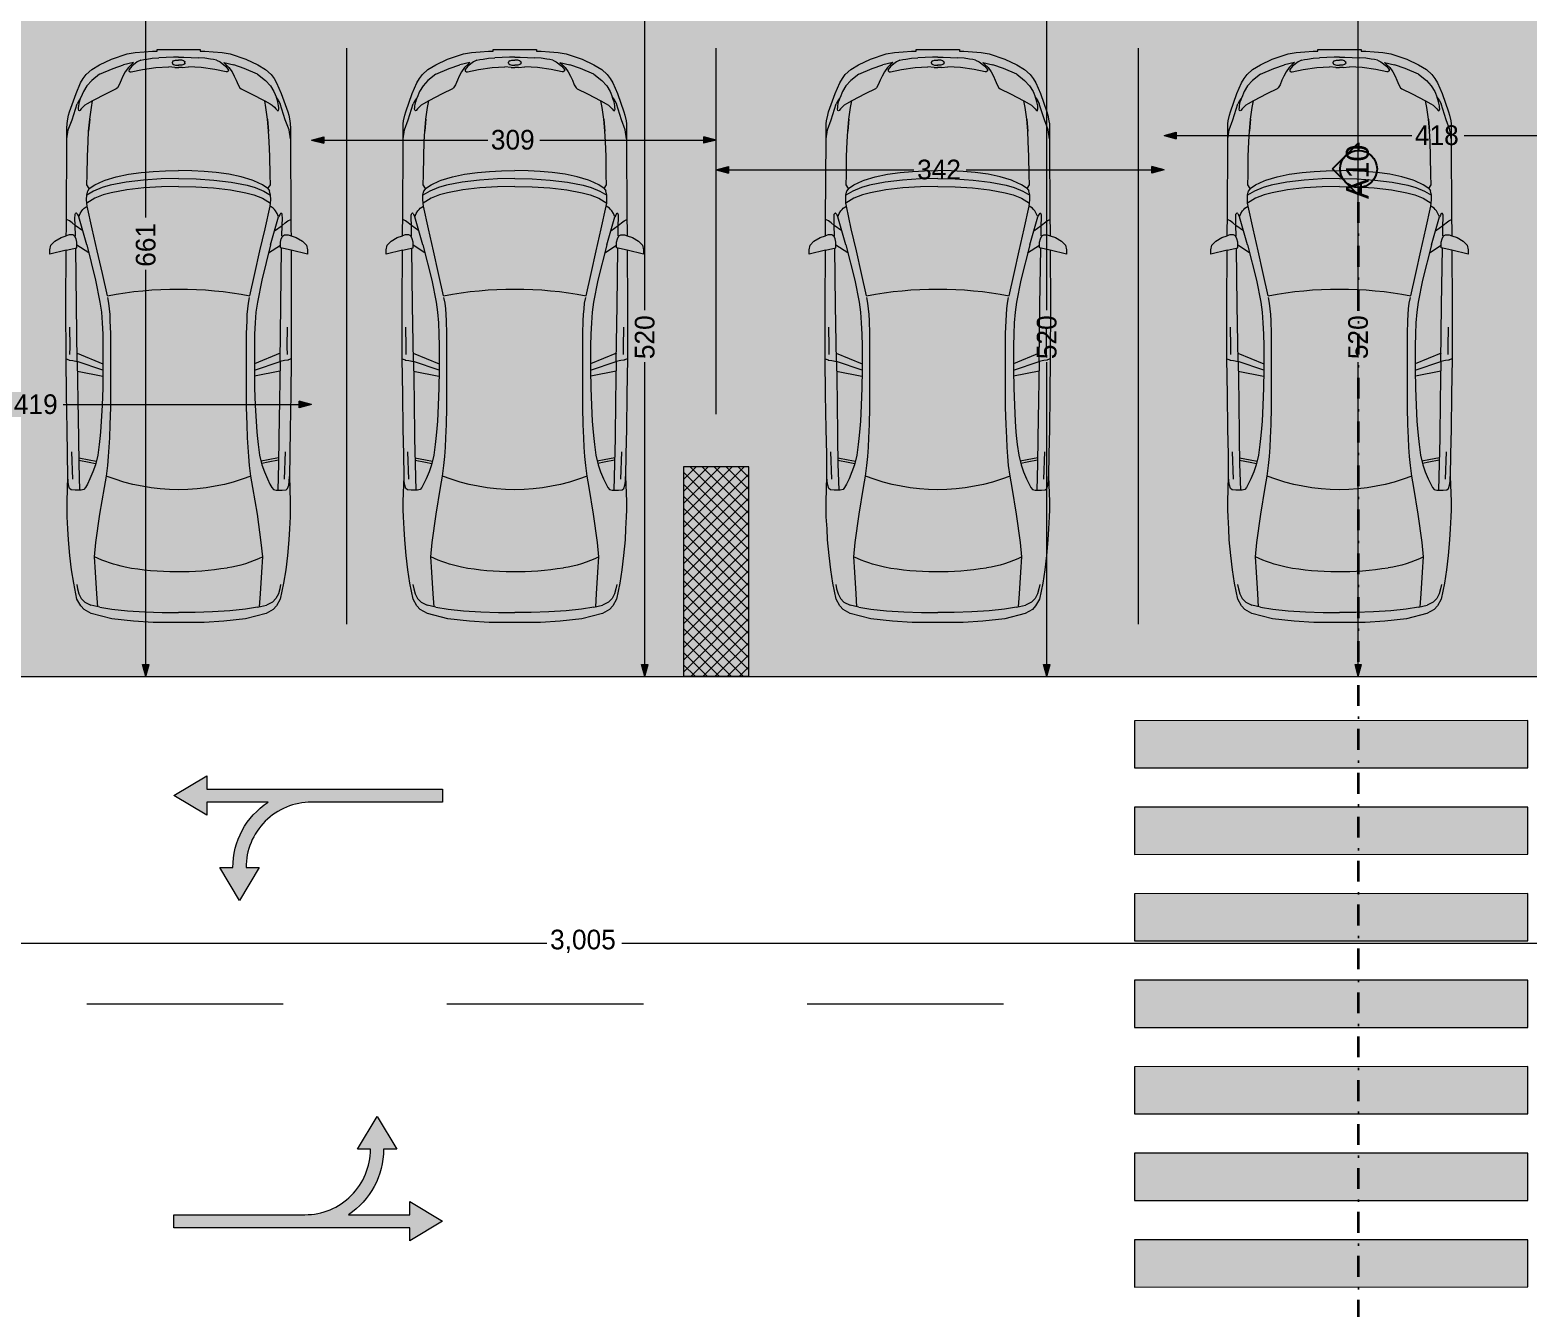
# Model space of a CAD drawing. Header units: millimetres. Extents: x 635850 to 824661, y -5878409 to -5774454.
# Drawn here: x 766397 to 777833, y -5798072 to -5788314 of the extents above; entities that cross this region are included whole.
import ezdxf

# ---------------------------------------------------------------- set-up
doc = ezdxf.new("R2010")
doc.units = ezdxf.units.MM
doc.header["$MEASUREMENT"] = 0
doc.linetypes.add('A - Long Dashed', pattern=[2750, 1500, -1250])
doc.linetypes.add('Dot & Dashed', pattern=[335.138881, 158.75, -88.194444, 0, -88.194437])
for name, color, linetype, lineweight, true_color in [('2D Drafting - General_Pen_No__241', 7, 'Continuous', 13, 0xe8e8e8), ('A - Ndertesa 1 - Veturat_Pen_No__102', 7, 'Continuous', 13, 0xcccccc), ('A - Ndertesa 4 - Vijat e Bodrumeve_Pen_No__102', 7, 'Continuous', 13, 0xcccccc), ('A - Ndertesa 7 - Komunikimi Vertikal_Pen_No__102', 7, 'Continuous', 13, 0xcccccc), ('A - Ndertesa 7 - Ndertesa 4 - Dimensionimi Bazik_Pen_No__102', 7, 'Continuous', 13, 0xcccccc), ('A - Ndertesa 7 - Ndertesa 4 - Dimensionimi Bazik_Pen_No__82', 7, 'Continuous', 20, 0xaaaaaa), ('A - Ndertesa 7 - Veturat_Pen_No__102', 7, 'Continuous', 13, 0xcccccc), ('A - Situacioni_Pen_No__249', 7, 'Continuous', 13, 0xe8e8e8), ('A - Situacioni_Pen_No__82', 7, 'Continuous', 20, 0xaaaaaa), ('Marker - Section_Pen_No__48', 7, 'Continuous', 25, 0xa80f02), ('Marker - Section_Pen_No__8', 7, 'Continuous', 35, 0xa80f02)]:
    doc.layers.add(name, color=color, linetype=linetype, lineweight=lineweight, true_color=true_color)
for name, color, linetype, lineweight in [('A - Ndertesa 4 - Vijat e Bodrumeve_Pen_No__1', 7, 'Continuous', 13), ('A - Ndertesa 7 - Komunikimi Vertikal_Pen_No__1', 7, 'Continuous', 13), ('A - Ndertesa 7 - Shtyllat_Pen_No__1', 7, 'Continuous', 13), ('A - Ndertesa 7 - Shtyllat_Pen_No__101', 252, 'Continuous', 13)]:
    doc.layers.add(name, color=color, linetype=linetype, lineweight=lineweight)
for name, color, linetype in [('A - Ndertesa 7 - Ndertesa 4 - Dimensionimi Bazik', 7, 'Continuous'), ('A - Ndertesa 7 - Shtyllat', 7, 'Continuous'), ('Marker - Section', 7, 'Continuous')]:
    doc.layers.add(name, color=color, linetype=linetype)
doc.styles.add('GENERATED_STYLE_1', font='GOTHIC.TTF')
doc.dimstyles.new('GENERATED_STYLE__1', dxfattribs={"dimtxt": 150, "dimasz": 91.78744, "dimexe": 0.18, "dimexo": 0.0625, "dimgap": 0, "dimtad": 0, "dimdec": 0, "dimlfac": 0.1, "dimzin": 0, "dimdsep": 46, "dimtxsty": 'GENERATED_STYLE_1', "dimblk": 'ARROWHEAD_5', "dimblk1": 'ARROWHEAD_5', "dimblk2": 'ARROWHEAD_5', "dimcen": 0.09, "dimse1": 1, "dimse2": 1, "dimclrd": 256, "dimclre": 256, "dimclrt": 256, "dimadec": 0, "dimazin": 0, "dimtfac": 1, "dimtdec": 4, "dimtmove": 0, "dimatfit": 3, "dimfxl": 0, "dimtolj": 1, "dimtzin": 0, "dimarcsym": 0})
doc.dimstyles.new('GENERATED_STYLE__2', dxfattribs={"dimtxt": 150, "dimasz": 91.78744, "dimexe": 0.18, "dimexo": 0.0625, "dimgap": 0, "dimtad": 0, "dimtih": 1, "dimtoh": 1, "dimdec": 0, "dimlfac": 0.1, "dimzin": 0, "dimdsep": 46, "dimtxsty": 'GENERATED_STYLE_1', "dimblk": 'ARROWHEAD_5', "dimblk1": 'ARROWHEAD_5', "dimblk2": 'ARROWHEAD_5', "dimcen": 0.09, "dimse1": 1, "dimse2": 1, "dimclrd": 256, "dimclre": 256, "dimclrt": 256, "dimadec": 0, "dimazin": 0, "dimtfac": 1, "dimtdec": 4, "dimtmove": 0, "dimatfit": 3, "dimfxl": 0, "dimtolj": 1, "dimtzin": 0, "dimarcsym": 0})

# ---------------------------------------------------------------- blocks, each defined once
blk = doc.blocks.new('Column_290', base_point=(771635, -5792448))
at = {"layer": 'A - Ndertesa 7 - Shtyllat_Pen_No__101', "linetype": 'Continuous', "lineweight": 13}
h = blk.add_hatch(dxfattribs=at)
h.set_pattern_fill('Concrete_Block', color=252, style=0, pattern_type=2)
h.set_pattern_definition([(45, (664183.82, -5827429.525), (-45.96194, 45.96194), []), (135, (664183.82, -5827429.525), (45.96194, 45.96194), [])])
h.paths.add_polyline_path([(771885, -5791648), (771385, -5791648), (771385, -5793248), (771885, -5793248)])
at = {"layer": 'A - Ndertesa 7 - Shtyllat_Pen_No__1', "color": 7, "linetype": 'Continuous', "lineweight": 13, "flags": 128}
blk.add_lwpolyline([(771885, -5791648), (771385, -5791648), (771385, -5793248), (771885, -5793248)], close=True, dxfattribs=at)
blk = doc.blocks.new('Car 05 25')
at = {"layer": 'A - Ndertesa 1 - Veturat_Pen_No__102', "color": 254, "linetype": 'Continuous', "lineweight": 13, "true_color": 0xcccccc}
for p, q in [((125, 791), (129, 820)), ((129, 820), (139, 832)), ((139, 832), (165, 840)), ((165, 840), (195, 844)), ((195, 844), (231, 846)), ((211, 809), (418, 816)), ((1115, 809), (1109, 774)), ((1120, 833), (1115, 809)), ((1121, 838), (1120, 836)), ((1120, 836), (1120, 833)), ((1130, 859), (1121, 838)), ((1163, 830), (1220, 829)), ((1220, 829), (1370, 831)), ((1958, 858), (1977, 777)), ((2075, 836), (2068, 858)), ((2070, 800), (2075, 809)), ((2075, 809), (2075, 836)), ((2148, 790), (2167, 814)), ((2167, 814), (2182, 834)), ((2182, 834), (2193, 856)), ((2808, 853), (2877, 843)), ((2877, 843), (2954, 814)), ((2904, 833), (2905, 833)), ((2954, 814), (3076, 775)), ((-729, 716), (-751, 670)), ((-701, 743), (-729, 716)), ((-665, 761), (-701, 743)), ((-627, 772), (-665, 761)), ((-595, 778), (-627, 772)), ((126, 744), (125, 791)), ((327, 762), (125, 756)), ((132, 723), (126, 744)), ((147, 711), (132, 723)), ((171, 697), (147, 711)), ((213, 677), (171, 697)), ((522, 765), (327, 762)), ((355, 762), (339, 683)), ((373, 763), (357, 683)), ((814, 769), (522, 765)), ((1109, 774), (814, 769)), ((1036, 773), (997, 579)), ((1042, 578), (1108, 774)), ((1173, 775), (1090, 578)), ((1109, 774), (1538, 780)), ((1538, 780), (1975, 786)), ((2000, 702), (1730, 634)), ((1939, 686), (1996, 777)), ((1977, 777), (2020, 777)), ((2000, 702), (2214, 763)), ((2020, 777), (2044, 783)), ((2044, 783), (2063, 792)), ((2063, 792), (2070, 800)), ((2069, 788), (2065, 794)), ((2069, 788), (2148, 790)), ((2107, 732), (2148, 790)), ((2122, 660), (2294, 698)), ((2148, 790), (2206, 792)), ((2206, 792), (2227, 791)), ((2227, 770), (2214, 763)), ((2214, 763), (2238, 752)), ((2227, 791), (2233, 790)), ((2234, 774), (2227, 770)), ((2233, 790), (2238, 787)), ((2238, 777), (2234, 774)), ((2241, 784), (2238, 787)), ((2238, 777), (2241, 781)), ((2238, 752), (2259, 740)), ((2241, 781), (2241, 784)), ((2259, 740), (2269, 731)), ((2269, 731), (2279, 722)), ((2279, 722), (2294, 698)), ((2294, 698), (2317, 701)), ((2294, 698), (2294, 698)), ((2317, 701), (2346, 703)), ((2355, 640), (2317, 701)), ((2346, 703), (2379, 702)), ((2410, 649), (2379, 702)), ((2379, 702), (2411, 694)), ((2411, 694), (2411, 694)), ((2429, 682), (2411, 694)), ((2429, 682), (2457, 700)), ((2457, 700), (2535, 698)), ((2535, 698), (2535, 698)), ((2535, 698), (2673, 696)), ((2673, 696), (2787, 691)), ((2787, 691), (2868, 687)), ((2868, 687), (2960, 679)), ((2960, 679), (2868, 687)), ((3022, 758), (3024, 762)), ((3024, 754), (3022, 758)), ((3024, 762), (3035, 765)), ((3038, 743), (3024, 754)), ((3035, 765), (3047, 764)), ((3051, 731), (3038, 743)), ((3047, 764), (3061, 763)), ((3065, 715), (3051, 731)), ((3061, 763), (3090, 757)), ((3077, 698), (3065, 715)), ((3100, 763), (3076, 775)), ((3100, 657), (3077, 698)), ((3090, 757), (3108, 751)), ((3114, 753), (3100, 763)), ((3108, 751), (3123, 746)), ((3123, 746), (3114, 753)), ((3170, 727), (3123, 746)), ((3212, 701), (3170, 727)), ((3254, 663), (3212, 701)), ((-768, 602), (-783, 510)), ((-768, 602), (-751, 670)), ((-764, 617), (-666, 624)), ((-666, 624), (-501, 634)), ((-501, 634), (-383, 642)), ((-383, 642), (-274, 631)), ((-274, 631), (-56, 601)), ((-56, 601), (146, 567)), ((266, 655), (213, 677)), ((319, 636), (266, 655)), ((393, 618), (319, 636)), ((339, 683), (330, 634)), ((357, 683), (347, 629)), ((475, 607), (393, 618)), ((521, 602), (475, 607)), ((570, 597), (521, 602)), ((653, 591), (570, 597)), ((773, 585), (653, 591)), ((907, 580), (773, 585)), ((1042, 578), (907, 580)), ((1228, 578), (1042, 578)), ((1316, 580), (1228, 578)), ((1403, 584), (1316, 580)), ((1484, 590), (1403, 584)), ((1562, 601), (1484, 590)), ((1730, 634), (1562, 601)), ((1611, 544), (1780, 582)), ((1780, 582), (1953, 621)), ((1953, 621), (2122, 660)), ((2380, 575), (2355, 640)), ((2397, 514), (2380, 575)), ((2436, 583), (2410, 649)), ((2429, 682), (2429, 682)), ((2429, 682), (2457, 640)), ((2454, 522), (2436, 583)), ((2457, 640), (2487, 574)), ((2487, 574), (2492, 562)), ((2960, 679), (3047, 666)), ((3047, 666), (3100, 657)), ((3153, 554), (3100, 657)), ((3302, 603), (3254, 663)), ((3302, 603), (3346, 501)), ((-783, 510), (-795, 391)), ((146, 567), (233, 552)), ((233, 552), (315, 541)), ((315, 541), (384, 535)), ((384, 535), (454, 530)), ((454, 530), (526, 526)), ((526, 526), (628, 522)), ((628, 522), (757, 518)), ((757, 518), (1323, 518)), ((1323, 518), (1420, 522)), ((1420, 522), (1467, 524)), ((1467, 524), (1511, 528)), ((1511, 528), (1554, 533)), ((1554, 533), (1597, 541)), ((1597, 541), (1597, 541)), ((2419, 396), (2397, 514)), ((2478, 401), (2454, 522)), ((2492, 562), (2518, 477)), ((2518, 477), (2538, 384)), ((3190, 476), (3153, 554)), ((3199, 467), (3190, 476)), ((3221, 454), (3199, 467)), ((3346, 501), (3374, 420)), ((-795, 391), (-802, 259)), ((2434, 266), (2419, 396)), ((2494, 269), (2478, 401)), ((2538, 384), (2551, 286)), ((3256, 439), (3221, 454)), ((3288, 425), (3256, 439)), ((3319, 408), (3288, 425)), ((3353, 384), (3319, 408)), ((3325, 377), (3321, 370)), ((3321, 370), (3321, 362)), ((3321, 362), (3338, 277)), ((3328, 380), (3325, 377)), ((3338, 379), (3328, 380)), ((3364, 358), (3338, 379)), ((3377, 360), (3353, 384)), ((3397, 316), (3364, 358)), ((3391, 344), (3374, 420)), ((3391, 344), (3377, 360)), ((-802, 259), (-807, 125)), ((2442, 132), (2434, 266)), ((2503, 133), (2494, 269)), ((2551, 286), (2560, 194)), ((3338, 277), (3352, 173)), ((3408, 289), (3397, 316)), ((3408, 289), (3414, 267)), ((3414, 267), (3418, 243)), ((3418, 243), (3424, 201)), ((-807, 125), (-808, 0)), ((2444, 0), (2442, 132)), ((2506, 0), (2503, 133)), ((2560, 194), (2564, 101)), ((3352, 173), (3358, 76)), ((3424, 201), (3428, 152)), ((3432, 40), (3428, 152)), ((-807, -125), (-808, 0)), ((2444, 0), (2442, -132)), ((2564, 101), (2566, 0)), ((2564, -101), (2566, 0)), ((3354, 28), (3358, 76)), ((3354, 28), (3354, -1)), ((3354, -28), (3354, 1)), ((3371, 12), (3370, -1)), ((3371, -12), (3370, 1)), ((3372, 24), (3371, 12)), ((3376, 39), (3372, 24)), ((3382, 47), (3376, 39)), ((3386, 48), (3382, 47)), ((3386, 48), (3394, 48)), ((3399, 47), (3394, 48)), ((3404, 39), (3399, 47)), ((3404, 39), (3408, 24)), ((3408, 24), (3410, 8)), ((3410, 8), (3410, 0)), ((3432, 57), (3432, 57)), ((3432, 0), (3432, 40)), ((3432, 0), (3432, -40)), ((2506, 0), (2503, -133)), ((2560, -194), (2564, -101)), ((3352, -173), (3358, -76)), ((3354, -28), (3358, -76)), ((3372, -24), (3371, -12)), ((3376, -39), (3372, -24)), ((3382, -47), (3376, -39)), ((3386, -48), (3382, -47)), ((3386, -48), (3394, -48)), ((3399, -47), (3394, -48)), ((3404, -39), (3399, -47)), ((3404, -39), (3408, -24)), ((3408, -24), (3410, -8)), ((3410, -8), (3410, 0)), ((3432, -40), (3428, -152)), ((3432, -57), (3432, -57)), ((-802, -259), (-807, -125)), ((2442, -132), (2434, -266)), ((2503, -133), (2494, -269)), ((2551, -286), (2560, -194)), ((3338, -277), (3352, -173)), ((3418, -243), (3424, -201)), ((3424, -201), (3428, -152)), ((-795, -391), (-802, -259)), ((2434, -266), (2419, -396)), ((2494, -269), (2478, -401)), ((2538, -384), (2551, -286)), ((3321, -362), (3338, -277)), ((3397, -316), (3364, -358)), ((3408, -289), (3397, -316)), ((3408, -289), (3414, -267)), ((3414, -267), (3418, -243)), ((-783, -510), (-795, -391)), ((2419, -396), (2397, -514)), ((2478, -401), (2454, -522)), ((2518, -477), (2538, -384)), ((3221, -454), (3199, -467)), ((3256, -439), (3221, -454)), ((3288, -425), (3256, -439)), ((3319, -408), (3288, -425)), ((3353, -384), (3319, -408)), ((3321, -370), (3321, -362)), ((3325, -377), (3321, -370)), ((3328, -380), (3325, -377)), ((3338, -379), (3328, -380)), ((3364, -358), (3338, -379)), ((3346, -501), (3374, -420)), ((3377, -360), (3353, -384)), ((3391, -344), (3374, -420)), ((3391, -344), (3377, -360)), ((-768, -602), (-783, -510)), ((-56, -601), (146, -567)), ((146, -567), (233, -552)), ((233, -552), (315, -541)), ((315, -541), (384, -535)), ((384, -535), (454, -530)), ((454, -530), (526, -526)), ((526, -526), (628, -522)), ((628, -522), (757, -518)), ((757, -518), (1323, -518)), ((1323, -518), (1420, -522)), ((1420, -522), (1467, -524)), ((1467, -524), (1511, -528)), ((1511, -528), (1554, -533)), ((1554, -533), (1597, -541)), ((1597, -541), (1597, -541)), ((1611, -544), (1780, -582)), ((2397, -514), (2380, -575)), ((2454, -522), (2436, -583)), ((2487, -574), (2492, -562)), ((2492, -562), (2518, -477)), ((3153, -554), (3100, -657)), ((3190, -476), (3153, -554)), ((3199, -467), (3190, -476)), ((3302, -603), (3346, -501)), ((-768, -602), (-751, -670)), ((-764, -617), (-666, -624)), ((-729, -716), (-751, -670)), ((-666, -624), (-501, -634)), ((-501, -634), (-383, -642)), ((-383, -642), (-274, -631)), ((-274, -631), (-56, -601)), ((213, -677), (171, -697)), ((266, -655), (213, -677)), ((319, -636), (266, -655)), ((393, -618), (319, -636)), ((339, -683), (330, -634)), ((355, -762), (339, -683)), ((357, -683), (347, -629)), ((373, -763), (357, -683)), ((475, -607), (393, -618)), ((521, -602), (475, -607)), ((570, -597), (521, -602)), ((653, -591), (570, -597)), ((773, -585), (653, -591)), ((907, -580), (773, -585)), ((1042, -578), (907, -580)), ((1036, -773), (997, -579)), ((1042, -578), (1108, -774)), ((1228, -578), (1042, -578)), ((1173, -775), (1090, -578)), ((1316, -580), (1228, -578)), ((1403, -584), (1316, -580)), ((1484, -590), (1403, -584)), ((1562, -601), (1484, -590)), ((1730, -634), (1562, -601)), ((2000, -702), (1730, -634)), ((1780, -582), (1953, -621)), ((1953, -621), (2122, -660)), ((2122, -660), (2294, -698)), ((2355, -640), (2317, -701)), ((2380, -575), (2355, -640)), ((2410, -649), (2379, -702)), ((2436, -583), (2410, -649)), ((2429, -682), (2411, -694)), ((2429, -682), (2457, -640)), ((2429, -682), (2429, -682)), ((2429, -682), (2457, -700)), ((2457, -640), (2487, -574)), ((2868, -687), (2960, -679)), ((2960, -679), (2868, -687)), ((2960, -679), (3047, -666)), ((3047, -666), (3100, -657)), ((3100, -657), (3077, -698)), ((3254, -663), (3212, -701)), ((3302, -603), (3254, -663)), ((-701, -743), (-729, -716)), ((-665, -761), (-701, -743)), ((-627, -772), (-665, -761)), ((-595, -778), (-627, -772)), ((126, -744), (125, -791)), ((327, -762), (125, -756)), ((125, -791), (129, -820)), ((132, -723), (126, -744)), ((147, -711), (132, -723)), ((171, -697), (147, -711)), ((522, -765), (327, -762)), ((814, -769), (522, -765)), ((1109, -774), (814, -769)), ((1109, -774), (1538, -780)), ((1115, -809), (1109, -774)), ((1538, -780), (1975, -786)), ((1939, -686), (1996, -777)), ((1958, -858), (1977, -777)), ((1977, -777), (2020, -777)), ((2000, -702), (2214, -763)), ((2020, -777), (2044, -783)), ((2044, -783), (2063, -792)), ((2063, -792), (2070, -800)), ((2069, -788), (2065, -794)), ((2069, -788), (2148, -790)), ((2070, -800), (2075, -809)), ((2107, -732), (2148, -790)), ((2148, -790), (2167, -814)), ((2148, -790), (2206, -792)), ((2206, -792), (2227, -791)), ((2214, -763), (2238, -752)), ((2227, -770), (2214, -763)), ((2234, -774), (2227, -770)), ((2227, -791), (2233, -790)), ((2233, -790), (2238, -787)), ((2238, -777), (2234, -774)), ((2238, -752), (2259, -740)), ((2238, -777), (2241, -781)), ((2241, -784), (2238, -787)), ((2241, -781), (2241, -784)), ((2259, -740), (2269, -731)), ((2269, -731), (2279, -722)), ((2279, -722), (2294, -698)), ((2294, -698), (2317, -701)), ((2294, -698), (2294, -698)), ((2317, -701), (2346, -703)), ((2346, -703), (2379, -702)), ((2379, -702), (2411, -694)), ((2411, -694), (2411, -694)), ((2457, -700), (2535, -698)), ((2535, -698), (2673, -696)), ((2535, -698), (2535, -698)), ((2673, -696), (2787, -691)), ((2787, -691), (2868, -687)), ((2954, -814), (3076, -775)), ((3024, -754), (3022, -758)), ((3022, -758), (3024, -762)), ((3038, -743), (3024, -754)), ((3024, -762), (3035, -765)), ((3035, -765), (3047, -764)), ((3051, -731), (3038, -743)), ((3047, -764), (3061, -763)), ((3065, -715), (3051, -731)), ((3061, -763), (3090, -757)), ((3077, -698), (3065, -715)), ((3100, -763), (3076, -775)), ((3090, -757), (3108, -751)), ((3114, -753), (3100, -763)), ((3108, -751), (3123, -746)), ((3123, -746), (3114, -753)), ((3170, -727), (3123, -746)), ((3212, -701), (3170, -727)), ((129, -820), (139, -832)), ((139, -832), (165, -840)), ((165, -840), (195, -844)), ((195, -844), (231, -846)), ((211, -809), (418, -816)), ((1120, -833), (1115, -809)), ((1120, -836), (1120, -833)), ((1121, -838), (1120, -836)), ((1130, -859), (1121, -838)), ((1163, -830), (1220, -829)), ((1220, -829), (1370, -831)), ((2075, -836), (2068, -858)), ((2075, -809), (2075, -836)), ((2167, -814), (2182, -834)), ((2182, -834), (2193, -856)), ((2808, -853), (2877, -843)), ((2877, -843), (2954, -814))]:
    blk.add_line(p, q, dxfattribs=at)
at = {"layer": 'A - Ndertesa 1 - Veturat_Pen_No__102', "color": 254, "linetype": 'Continuous', "lineweight": 13, "true_color": 0xcccccc, "flags": 128}
blk.add_lwpolyline([(-483, -817), (-372, -830), (-252, -841), (-168, -845), (-78, -851), (-24, -852), (40, -852), (231, -846), (400, -848), (591, -852), (857, -856), (1130, -859), (1536, -860), (1958, -858), (1929, -983), (1961, -983), (1997, -975), (2027, -945), (2055, -898), (2068, -858), (2120, -857), (2193, -856), (2808, -853), (2856, -853), (2891, -853), (2923, -852), (2945, -849), (2990, -840), (3014, -833), (3154, -783), (3236, -748), (3269, -728), (3299, -706), (3337, -663), (3374, -604), (3418, -513), (3457, -393), (3468, -331), (3474, -264), (3478, -200), (3479, -165), (3490, -165), (3490, 165), (3479, 165), (3478, 200), (3474, 264), (3468, 331), (3457, 393), (3418, 513), (3374, 604), (3337, 663), (3299, 706), (3269, 728), (3236, 748), (3154, 783), (3014, 833), (2990, 840), (2945, 849), (2923, 852), (2891, 853), (2856, 853), (2808, 853), (2193, 856), (2120, 857), (2068, 858), (2055, 898), (2027, 945), (1997, 975), (1961, 983), (1929, 983), (1958, 858), (1536, 860), (1130, 859), (857, 856), (591, 852), (400, 848), (231, 846), (40, 852), (-24, 852), (-78, 851), (-168, 845), (-252, 841), (-372, 830), (-483, 817), (-585, 801), (-706, 776), (-758, 747), (-785, 722), (-815, 668), (-855, 511), (-875, 345), (-883, 195), (-885, 0), (-883, -195), (-875, -345), (-855, -511), (-815, -668), (-785, -722), (-758, -747), (-706, -776), (-585, -801)], close=True, dxfattribs=at)
at = {"layer": 'A - Ndertesa 1 - Veturat_Pen_No__102', "color": 254, "linetype": 'Continuous', "lineweight": 13, "true_color": 0xcccccc}
for centre, radius, start, end in [((493, 218), 973, 154.1545, 170.9117), ((1650, 0), 1520, 158.6992, 201.3008), ((-1245, 0), 2907, 349.2142, 10.7858), ((1856, -2), 2354, 170.8804, 189.9223), ((493, -218), 973, 191.2305, 205.8455)]:
    blk.add_arc(centre, radius, start, end, dxfattribs=at)
blk = doc.blocks.new('*D1635', base_point=(664184, -5827430))
at = {"layer": 'A - Ndertesa 7 - Ndertesa 4 - Dimensionimi Bazik_Pen_No__102', "linetype": 'Continuous', "lineweight": 13, "true_color": 0xcccccc}
for points in [[(767282, -5786640), (767257, -5786733), (767307, -5786733)], [(767282, -5793251), (767307, -5793158), (767257, -5793158)]]:
    blk.add_hatch(color=254, dxfattribs=at).paths.add_polyline_path(points)
at = {"layer": 'A - Ndertesa 7 - Ndertesa 4 - Dimensionimi Bazik_Pen_No__102', "color": 254, "linetype": 'Continuous', "lineweight": 13, "true_color": 0xcccccc}
for p, q in [((767282, -5786640), (767257, -5786733)), ((767282, -5786640), (767307, -5786733)), ((767307, -5786733), (767257, -5786733)), ((767282, -5789746), (767282, -5786733)), ((767282, -5793158), (767282, -5790146)), ((767257, -5793158), (767307, -5793158)), ((767282, -5793251), (767257, -5793158)), ((767282, -5793251), (767307, -5793158))]:
    blk.add_line(p, q, dxfattribs=at)
at = {"layer": 'A - Ndertesa 7 - Ndertesa 4 - Dimensionimi Bazik_Pen_No__82', "color": 253, "lineweight": 20, "true_color": 0xaaaaaa, "insert": (767357, -5790122), "char_height": 150, "attachment_point": 7, "rotation": 90, "style": 'GENERATED_STYLE_1'}
blk.add_mtext('\\A1;{\\pql;\\fCentury Gothic|b0|i0|c0|p34;661}', dxfattribs=at)
blk = doc.blocks.new('ARROWHEAD_5')
at = {"linetype": 'Continuous', "lineweight": 0}
blk.add_hatch(color=0, dxfattribs=at).paths.add_polyline_path([(-1, 0.2679), (0, 0), (-1, -0.2679)])
at = {"color": 0, "linetype": 'Continuous', "lineweight": 0}
blk.add_line((0, 0), (-1, 0), dxfattribs=at)
blk = doc.blocks.new('*D1636', base_point=(664184, -5827430))
at = {"layer": 'A - Ndertesa 7 - Ndertesa 4 - Dimensionimi Bazik_Pen_No__102', "linetype": 'Continuous', "lineweight": 13, "true_color": 0xcccccc}
for points in [[(764354, -5791173), (764447, -5791198), (764447, -5791148)], [(768546, -5791173), (768453, -5791148), (768453, -5791198)]]:
    blk.add_hatch(color=254, dxfattribs=at).paths.add_polyline_path(points)
at = {"layer": 'A - Ndertesa 7 - Ndertesa 4 - Dimensionimi Bazik_Pen_No__102', "color": 254, "linetype": 'Continuous', "lineweight": 13, "true_color": 0xcccccc}
for p, q in [((764354, -5791173), (764447, -5791148)), ((764354, -5791173), (764447, -5791198)), ((764447, -5791148), (764447, -5791198)), ((764447, -5791173), (766250, -5791173)), ((766650, -5791173), (768453, -5791173)), ((768453, -5791198), (768453, -5791148)), ((768546, -5791173), (768453, -5791148)), ((768546, -5791173), (768453, -5791198))]:
    blk.add_line(p, q, dxfattribs=at)
at = {"layer": 'A - Ndertesa 7 - Ndertesa 4 - Dimensionimi Bazik_Pen_No__82', "color": 253, "lineweight": 20, "true_color": 0xaaaaaa, "insert": (766274, -5791248), "char_height": 150, "attachment_point": 7, "style": 'GENERATED_STYLE_1'}
blk.add_mtext('\\A1;{\\pql;\\fCentury Gothic|b0|i0|c0|p34;419}', dxfattribs=at)
blk = doc.blocks.new('*D1637', base_point=(664184, -5827430))
at = {"layer": 'A - Ndertesa 7 - Ndertesa 4 - Dimensionimi Bazik_Pen_No__102', "linetype": 'Continuous', "lineweight": 13, "true_color": 0xcccccc}
for points in [[(768546, -5789154), (768640, -5789179), (768640, -5789129)], [(771635, -5789154), (771542, -5789129), (771542, -5789179)]]:
    blk.add_hatch(color=254, dxfattribs=at).paths.add_polyline_path(points)
at = {"layer": 'A - Ndertesa 7 - Ndertesa 4 - Dimensionimi Bazik_Pen_No__102', "color": 254, "linetype": 'Continuous', "lineweight": 13, "true_color": 0xcccccc}
for p, q in [((768546, -5789154), (768640, -5789129)), ((768546, -5789154), (768640, -5789179)), ((768640, -5789129), (768640, -5789179)), ((768640, -5789154), (769891, -5789154)), ((770290, -5789154), (771542, -5789154)), ((771542, -5789179), (771542, -5789129)), ((771635, -5789154), (771542, -5789129)), ((771635, -5789154), (771542, -5789179))]:
    blk.add_line(p, q, dxfattribs=at)
at = {"layer": 'A - Ndertesa 7 - Ndertesa 4 - Dimensionimi Bazik_Pen_No__82', "color": 253, "lineweight": 20, "true_color": 0xaaaaaa, "insert": (769915, -5789229), "char_height": 150, "attachment_point": 7, "style": 'GENERATED_STYLE_1'}
blk.add_mtext('\\A1;{\\pql;\\fCentury Gothic|b0|i0|c0|p34;309}', dxfattribs=at)
blk = doc.blocks.new('*D1638', base_point=(664184, -5827430))
at = {"layer": 'A - Ndertesa 7 - Ndertesa 4 - Dimensionimi Bazik_Pen_No__102', "linetype": 'Continuous', "lineweight": 13, "true_color": 0xcccccc}
for points in [[(771091, -5788051), (771066, -5788145), (771116, -5788145)], [(771091, -5793251), (771116, -5793158), (771066, -5793158)]]:
    blk.add_hatch(color=254, dxfattribs=at).paths.add_polyline_path(points)
at = {"layer": 'A - Ndertesa 7 - Ndertesa 4 - Dimensionimi Bazik_Pen_No__102', "color": 254, "linetype": 'Continuous', "lineweight": 13, "true_color": 0xcccccc}
for p, q in [((771091, -5788051), (771066, -5788145)), ((771091, -5788051), (771116, -5788145)), ((771116, -5788145), (771066, -5788145)), ((771091, -5790452), (771091, -5788145)), ((771091, -5793158), (771091, -5790851)), ((771066, -5793158), (771116, -5793158)), ((771091, -5793251), (771066, -5793158)), ((771091, -5793251), (771116, -5793158))]:
    blk.add_line(p, q, dxfattribs=at)
at = {"layer": 'A - Ndertesa 7 - Ndertesa 4 - Dimensionimi Bazik_Pen_No__82', "color": 253, "lineweight": 20, "true_color": 0xaaaaaa, "insert": (771166, -5790827), "char_height": 150, "attachment_point": 7, "rotation": 90, "style": 'GENERATED_STYLE_1'}
blk.add_mtext('\\A1;{\\pql;\\fCentury Gothic|b0|i0|c0|p34;520}', dxfattribs=at)
blk = doc.blocks.new('*D1639', base_point=(664184, -5827430))
at = {"layer": 'A - Ndertesa 7 - Ndertesa 4 - Dimensionimi Bazik_Pen_No__102', "linetype": 'Continuous', "lineweight": 13, "true_color": 0xcccccc}
for points in [[(774160, -5788051), (774135, -5788145), (774185, -5788145)], [(774160, -5793251), (774185, -5793158), (774135, -5793158)]]:
    blk.add_hatch(color=254, dxfattribs=at).paths.add_polyline_path(points)
at = {"layer": 'A - Ndertesa 7 - Ndertesa 4 - Dimensionimi Bazik_Pen_No__102', "color": 254, "linetype": 'Continuous', "lineweight": 13, "true_color": 0xcccccc}
for p, q in [((774160, -5788051), (774135, -5788145)), ((774160, -5788051), (774185, -5788145)), ((774185, -5788145), (774135, -5788145)), ((774160, -5790452), (774160, -5788145)), ((774160, -5793158), (774160, -5790851)), ((774135, -5793158), (774185, -5793158)), ((774160, -5793251), (774135, -5793158)), ((774160, -5793251), (774185, -5793158))]:
    blk.add_line(p, q, dxfattribs=at)
at = {"layer": 'A - Ndertesa 7 - Ndertesa 4 - Dimensionimi Bazik_Pen_No__82', "color": 253, "lineweight": 20, "true_color": 0xaaaaaa, "insert": (774235, -5790827), "char_height": 150, "attachment_point": 7, "rotation": 90, "style": 'GENERATED_STYLE_1'}
blk.add_mtext('\\A1;{\\pql;\\fCentury Gothic|b0|i0|c0|p34;520}', dxfattribs=at)
blk = doc.blocks.new('*D1640', base_point=(664184, -5827430))
at = {"layer": 'A - Ndertesa 7 - Ndertesa 4 - Dimensionimi Bazik_Pen_No__102', "linetype": 'Continuous', "lineweight": 13, "true_color": 0xcccccc}
for points in [[(771635, -5789381), (771728, -5789406), (771728, -5789356)], [(775054, -5789381), (774961, -5789356), (774961, -5789406)]]:
    blk.add_hatch(color=254, dxfattribs=at).paths.add_polyline_path(points)
at = {"layer": 'A - Ndertesa 7 - Ndertesa 4 - Dimensionimi Bazik_Pen_No__102', "color": 254, "linetype": 'Continuous', "lineweight": 13, "true_color": 0xcccccc}
for p, q in [((771635, -5789381), (771728, -5789356)), ((771635, -5789381), (771728, -5789406)), ((771728, -5789356), (771728, -5789406)), ((771728, -5789381), (773145, -5789381)), ((773544, -5789381), (774961, -5789381)), ((774961, -5789406), (774961, -5789356)), ((775054, -5789381), (774961, -5789356)), ((775054, -5789381), (774961, -5789406))]:
    blk.add_line(p, q, dxfattribs=at)
at = {"layer": 'A - Ndertesa 7 - Ndertesa 4 - Dimensionimi Bazik_Pen_No__82', "color": 253, "lineweight": 20, "true_color": 0xaaaaaa, "insert": (773169, -5789456), "char_height": 150, "attachment_point": 7, "style": 'GENERATED_STYLE_1'}
blk.add_mtext('\\A1;{\\pql;\\fCentury Gothic|b0|i0|c0|p34;342}', dxfattribs=at)
blk = doc.blocks.new('*D1641', base_point=(664184, -5827430))
at = {"layer": 'A - Ndertesa 7 - Ndertesa 4 - Dimensionimi Bazik_Pen_No__102', "linetype": 'Continuous', "lineweight": 13, "true_color": 0xcccccc}
for points in [[(775054, -5789119), (775147, -5789144), (775147, -5789094)], [(779235, -5789119), (779142, -5789094), (779142, -5789144)]]:
    blk.add_hatch(color=254, dxfattribs=at).paths.add_polyline_path(points)
at = {"layer": 'A - Ndertesa 7 - Ndertesa 4 - Dimensionimi Bazik_Pen_No__102', "color": 254, "linetype": 'Continuous', "lineweight": 13, "true_color": 0xcccccc}
for p, q in [((775054, -5789119), (775147, -5789094)), ((775054, -5789119), (775147, -5789144)), ((775147, -5789094), (775147, -5789144)), ((775147, -5789119), (776945, -5789119)), ((777344, -5789119), (779142, -5789119)), ((779142, -5789144), (779142, -5789094)), ((779235, -5789119), (779142, -5789094)), ((779235, -5789119), (779142, -5789144))]:
    blk.add_line(p, q, dxfattribs=at)
at = {"layer": 'A - Ndertesa 7 - Ndertesa 4 - Dimensionimi Bazik_Pen_No__82', "color": 253, "lineweight": 20, "true_color": 0xaaaaaa, "insert": (776969, -5789194), "char_height": 150, "attachment_point": 7, "style": 'GENERATED_STYLE_1'}
blk.add_mtext('\\A1;{\\pql;\\fCentury Gothic|b0|i0|c0|p34;418}', dxfattribs=at)
blk = doc.blocks.new('*D1642', base_point=(664184, -5827430))
at = {"layer": 'A - Ndertesa 7 - Ndertesa 4 - Dimensionimi Bazik_Pen_No__102', "linetype": 'Continuous', "lineweight": 13, "true_color": 0xcccccc}
for points in [[(776537, -5788051), (776512, -5788145), (776562, -5788145)], [(776537, -5793251), (776562, -5793158), (776512, -5793158)]]:
    blk.add_hatch(color=254, dxfattribs=at).paths.add_polyline_path(points)
at = {"layer": 'A - Ndertesa 7 - Ndertesa 4 - Dimensionimi Bazik_Pen_No__102', "color": 254, "linetype": 'Continuous', "lineweight": 13, "true_color": 0xcccccc}
for p, q in [((776537, -5788051), (776512, -5788145)), ((776537, -5788051), (776562, -5788145)), ((776562, -5788145), (776512, -5788145)), ((776537, -5790452), (776537, -5788145)), ((776537, -5793158), (776537, -5790851)), ((776512, -5793158), (776562, -5793158)), ((776537, -5793251), (776512, -5793158)), ((776537, -5793251), (776562, -5793158))]:
    blk.add_line(p, q, dxfattribs=at)
at = {"layer": 'A - Ndertesa 7 - Ndertesa 4 - Dimensionimi Bazik_Pen_No__82', "color": 253, "lineweight": 20, "true_color": 0xaaaaaa, "insert": (776612, -5790827), "char_height": 150, "attachment_point": 7, "rotation": 90, "style": 'GENERATED_STYLE_1'}
blk.add_mtext('\\A1;{\\pql;\\fCentury Gothic|b0|i0|c0|p34;520}', dxfattribs=at)
blk = doc.blocks.new('*D1643', base_point=(664184, -5827430))
at = {"layer": 'A - Ndertesa 7 - Ndertesa 4 - Dimensionimi Bazik_Pen_No__102', "linetype": 'Continuous', "lineweight": 13, "true_color": 0xcccccc}
for points in [[(781851, -5788051), (781826, -5788145), (781876, -5788145)], [(781851, -5793251), (781876, -5793158), (781826, -5793158)]]:
    blk.add_hatch(color=254, dxfattribs=at).paths.add_polyline_path(points)
at = {"layer": 'A - Ndertesa 7 - Ndertesa 4 - Dimensionimi Bazik_Pen_No__102', "color": 254, "linetype": 'Continuous', "lineweight": 13, "true_color": 0xcccccc}
for p, q in [((781851, -5788051), (781826, -5788145)), ((781851, -5788051), (781876, -5788145)), ((781876, -5788145), (781826, -5788145)), ((781851, -5790452), (781851, -5788145)), ((781851, -5793158), (781851, -5790851)), ((781826, -5793158), (781876, -5793158)), ((781851, -5793251), (781826, -5793158)), ((781851, -5793251), (781876, -5793158))]:
    blk.add_line(p, q, dxfattribs=at)
at = {"layer": 'A - Ndertesa 7 - Ndertesa 4 - Dimensionimi Bazik_Pen_No__82', "color": 253, "lineweight": 20, "true_color": 0xaaaaaa, "insert": (781926, -5790827), "char_height": 150, "attachment_point": 7, "rotation": 90, "style": 'GENERATED_STYLE_1'}
blk.add_mtext('\\A1;{\\pql;\\fCentury Gothic|b0|i0|c0|p34;520}', dxfattribs=at)
blk = doc.blocks.new('*D1645', base_point=(664184, -5827430))
at = {"layer": 'A - Ndertesa 7 - Ndertesa 4 - Dimensionimi Bazik_Pen_No__102', "linetype": 'Continuous', "lineweight": 13, "true_color": 0xcccccc}
for points in [[(784550, -5788051), (784525, -5788145), (784575, -5788145)], [(784550, -5793251), (784575, -5793158), (784525, -5793158)]]:
    blk.add_hatch(color=254, dxfattribs=at).paths.add_polyline_path(points)
at = {"layer": 'A - Ndertesa 7 - Ndertesa 4 - Dimensionimi Bazik_Pen_No__102', "color": 254, "linetype": 'Continuous', "lineweight": 13, "true_color": 0xcccccc}
for p, q in [((784550, -5788051), (784525, -5788145)), ((784550, -5788051), (784575, -5788145)), ((784575, -5788145), (784525, -5788145)), ((784550, -5790452), (784550, -5788145)), ((784550, -5793158), (784550, -5790851)), ((784525, -5793158), (784575, -5793158)), ((784550, -5793251), (784525, -5793158)), ((784550, -5793251), (784575, -5793158))]:
    blk.add_line(p, q, dxfattribs=at)
at = {"layer": 'A - Ndertesa 7 - Ndertesa 4 - Dimensionimi Bazik_Pen_No__82', "color": 253, "lineweight": 20, "true_color": 0xaaaaaa, "insert": (784625, -5790827), "char_height": 150, "attachment_point": 7, "rotation": 90, "style": 'GENERATED_STYLE_1'}
blk.add_mtext('\\A1;{\\pql;\\fCentury Gothic|b0|i0|c0|p34;520}', dxfattribs=at)
blk = doc.blocks.new('*D1677', base_point=(664184, -5827430))
at = {"layer": 'A - Ndertesa 7 - Ndertesa 4 - Dimensionimi Bazik_Pen_No__102', "linetype": 'Continuous', "lineweight": 13, "true_color": 0xcccccc}
for points in [[(755605, -5795286), (755698, -5795311), (755698, -5795261)], [(785655, -5795286), (785562, -5795261), (785562, -5795311)]]:
    blk.add_hatch(color=254, dxfattribs=at).paths.add_polyline_path(points)
at = {"layer": 'A - Ndertesa 7 - Ndertesa 4 - Dimensionimi Bazik_Pen_No__102', "color": 254, "linetype": 'Continuous', "lineweight": 13, "true_color": 0xcccccc}
for p, q in [((755605, -5795286), (755698, -5795261)), ((755605, -5795286), (755698, -5795311)), ((755698, -5795261), (755698, -5795311)), ((755698, -5795286), (770343, -5795286)), ((770916, -5795286), (785562, -5795286)), ((785562, -5795311), (785562, -5795261)), ((785655, -5795286), (785562, -5795261)), ((785655, -5795286), (785562, -5795311))]:
    blk.add_line(p, q, dxfattribs=at)
at = {"layer": 'A - Ndertesa 7 - Ndertesa 4 - Dimensionimi Bazik_Pen_No__82', "color": 253, "lineweight": 20, "true_color": 0xaaaaaa, "insert": (770367, -5795361), "char_height": 150, "attachment_point": 7, "style": 'GENERATED_STYLE_1'}
blk.add_mtext('\\A1;{\\pql;\\fCentury Gothic|b0|i0|c0|p34;3,005}', dxfattribs=at)
blk = doc.blocks.new('Cutting Plane_14', base_point=(776539, -5811777))
at = {"layer": 'Marker - Section_Pen_No__48', "color": 14, "linetype": 'Continuous', "lineweight": 25, "true_color": 0xa80f02}
for p, q in [((776339, -5789375), (776539, -5789175)), ((776539, -5789175), (776539, -5789234)), ((776539, -5789575), (776339, -5789375)), ((776539, -5789517), (776539, -5789575))]:
    blk.add_line(p, q, dxfattribs=at)
blk.add_circle((776539, -5789375), 141, dxfattribs=at)
at = {"layer": 'Marker - Section_Pen_No__8', "color": 14, "linetype": 'Dot & Dashed', "lineweight": 35, "true_color": 0xa80f02}
blk.add_line((776539, -5811577), (776539, -5789575), dxfattribs=at)
at = {"layer": 'Marker - Section_Pen_No__48', "color": 14, "lineweight": 25, "true_color": 0xa80f02, "insert": (776620, -5789605), "char_height": 175, "attachment_point": 7, "rotation": 90, "style": 'GENERATED_STYLE_1'}
blk.add_mtext('\\A1;{\\pql;\\pt0;\\fCentury Gothic|b0|i0|c0|p34;A10}', dxfattribs=at)

msp = doc.modelspace()

# ---------------------------------------------------------------- hatches: boundary and pattern name
at = {"layer": '2D Drafting - General_Pen_No__241', "linetype": 'Continuous', "lineweight": 0, "true_color": 0xf9f9f9}
msp.add_hatch(color=7, dxfattribs=at).paths.add_polyline_path([(750355, -5788051.4), (750355, -5793251.4), (755604.5, -5793251.4), (785655, -5793251.4), (785655, -5783113.7), (765085.1, -5784270.8), (754242.4, -5785551.4), (754242.4, -5788051.4)])
at = {"layer": 'A - Ndertesa 4 - Vijat e Bodrumeve_Pen_No__1', "linetype": 'Continuous', "lineweight": 0, "true_color": 0xffffff}
for points in [[(774829.7, -5793947.7), (777830.2, -5793947), (777830.2, -5793586.4), (774829.7, -5793587.2)], [(774829.7, -5794608.3), (777830.2, -5794607.6), (777830.2, -5794247), (774829.7, -5794247.8)], [(774829.7, -5795268.9), (777830.2, -5795268.2), (777830.2, -5794907.6), (774829.7, -5794908.4)], [(774829.7, -5795929.5), (777830.2, -5795928.8), (777830.2, -5795568.2), (774829.7, -5795569)], [(774829.7, -5796590.1), (777830.2, -5796589.5), (777830.2, -5796228.8), (774829.7, -5796229.6)], [(774829.7, -5797250.7), (777830.2, -5797250.1), (777830.2, -5796889.5), (774829.7, -5796890.2)], [(774829.7, -5797911.3), (777830.2, -5797910.7), (777830.2, -5797550.1), (774829.7, -5797550.8)]]:
    msp.add_hatch(color=7, dxfattribs=at).paths.add_polyline_path(points)
at = {"layer": 'A - Ndertesa 7 - Komunikimi Vertikal_Pen_No__1', "linetype": 'Continuous', "lineweight": 0, "true_color": 0xffffff}
for points in [[(768546.1, -5794209.2, 0.4142136), (768046.1, -5794709.2), (768146.1, -5794709.2), (767996.1, -5794959.2), (767846.1, -5794709.2), (767946.1, -5794709.2, -0.2513807), (768214.5, -5794209.2), (767746.1, -5794209.2), (767746.1, -5794309.2), (767496.1, -5794159.2), (767746.1, -5794009.2), (767746.1, -5794109.2), (769546.1, -5794109.2), (769546.1, -5794209.2)], [(768496.1, -5797359.2, 0.4142136), (768996.1, -5796859.2), (768896.1, -5796859.2), (769046.1, -5796609.2), (769196.1, -5796859.2), (769096.1, -5796859.2, -0.2513807), (768827.8, -5797359.2), (769296.1, -5797359.2), (769296.1, -5797259.2), (769546.1, -5797409.2), (769296.1, -5797559.2), (769296.1, -5797459.2), (767496.1, -5797459.2), (767496.1, -5797359.2)]]:
    msp.add_hatch(color=7, dxfattribs=at).paths.add_polyline_path(points)

# ---------------------------------------------------------------- linework, layer by layer
at = {"layer": 'A - Ndertesa 4 - Vijat e Bodrumeve_Pen_No__102', "color": 254, "linetype": 'Continuous', "lineweight": 13, "true_color": 0xcccccc, "flags": 128}
for points in [[(774829.7, -5793947.7), (777830.2, -5793947), (777830.2, -5793586.4), (774829.7, -5793587.2)], [(774829.7, -5794608.3), (777830.2, -5794607.6), (777830.2, -5794247), (774829.7, -5794247.8)], [(774829.7, -5795268.9), (777830.2, -5795268.2), (777830.2, -5794907.6), (774829.7, -5794908.4)], [(774829.7, -5795929.5), (777830.2, -5795928.8), (777830.2, -5795568.2), (774829.7, -5795569)], [(774829.7, -5796590.1), (777830.2, -5796589.5), (777830.2, -5796228.8), (774829.7, -5796229.6)], [(774829.7, -5797250.7), (777830.2, -5797250.1), (777830.2, -5796889.5), (774829.7, -5796890.2)], [(774829.7, -5797911.3), (777830.2, -5797910.7), (777830.2, -5797550.1), (774829.7, -5797550.8)]]:
    msp.add_lwpolyline(points, close=True, dxfattribs=at)
at = {"layer": 'A - Ndertesa 7 - Komunikimi Vertikal_Pen_No__102', "color": 254, "linetype": 'Continuous', "lineweight": 13, "true_color": 0xcccccc, "flags": 128}
for points in [[(768546.1, -5794209.2, 0.4142136), (768046.1, -5794709.2), (768146.1, -5794709.2), (767996.1, -5794959.2), (767846.1, -5794709.2), (767946.1, -5794709.2, -0.2513807), (768214.5, -5794209.2), (767746.1, -5794209.2), (767746.1, -5794309.2), (767496.1, -5794159.2), (767746.1, -5794009.2), (767746.1, -5794109.2), (769546.1, -5794109.2), (769546.1, -5794209.2)], [(768496.1, -5797359.2, 0.4142136), (768996.1, -5796859.2), (768896.1, -5796859.2), (769046.1, -5796609.2), (769196.1, -5796859.2), (769096.1, -5796859.2, -0.2513807), (768827.8, -5797359.2), (769296.1, -5797359.2), (769296.1, -5797259.2), (769546.1, -5797409.2), (769296.1, -5797559.2), (769296.1, -5797459.2), (767496.1, -5797459.2), (767496.1, -5797359.2)]]:
    msp.add_lwpolyline(points, format="xyb", close=True, dxfattribs=at)
at = {"layer": 'A - Situacioni_Pen_No__249', "color": 254, "linetype": 'A - Long Dashed', "lineweight": 13, "true_color": 0xe8e8e8, "flags": 128}
msp.add_lwpolyline([(773829.7, -5795751.4), (759354.6, -5795751.4, 0.4142136), (758354.6, -5796751.4), (758354.6, -5810360.4)], format="xyb", dxfattribs=at)
at = {"layer": 'A - Situacioni_Pen_No__82', "color": 253, "linetype": 'Continuous', "lineweight": 20, "true_color": 0xaaaaaa, "flags": 128}
for points in [[(768815, -5792851.4), (768815, -5788451.4)], [(771635, -5791248.3), (771635, -5788451.4)], [(774860, -5792851.4), (774860, -5788451.4)], [(785255, -5793251.4), (770604.1, -5793251.4), (750364.2, -5793251.4)]]:
    msp.add_lwpolyline(points, dxfattribs=at)

# ---------------------------------------------------------------- block references
at = {"layer": 'A - Ndertesa 7 - Shtyllat', "color": 7, "lineweight": 13}
msp.add_blockref('Column_290', (771635, -5792448.3), dxfattribs=at)
at = {"layer": 'A - Ndertesa 7 - Veturat_Pen_No__102', "color": 254, "linetype": 'Continuous', "lineweight": 13, "true_color": 0xcccccc, "xscale": -1, "zscale": 1000, "rotation": 270}
for p in [(767531.8, -5791953.5), (770098.2, -5791953.5), (773326.8, -5791953.5), (776393.3, -5791953.5)]:
    msp.add_blockref('Car 05 25', p, dxfattribs=at)
at = {"layer": 'Marker - Section', "color": 14, "lineweight": 35, "true_color": 0xa80f02}
msp.add_blockref('Cutting Plane_14', (776538.8, -5811777.1), dxfattribs=at)

# ---------------------------------------------------------------- dimensions: what is measured, and where the dimension line sits
at = {"layer": 'A - Ndertesa 7 - Ndertesa 4 - Dimensionimi Bazik', "color": 254, "linetype": 'Continuous', "lineweight": 13, "true_color": 0xcccccc}
for base, p1, p2, picture, middle in [((767281.8, -5786640.1), (764354.1, -5793251.4), (767479.1, -5786640.1), '*D1635', (767281.8, -5789950)), ((771091.3, -5788051.4), (768546.2, -5793251.4), (768546.2, -5788051.4), '*D1638', (771091.3, -5790655.6)), ((774160.4, -5788051.4), (768546.2, -5793251.4), (768546.2, -5788051.4), '*D1639', (774160.4, -5790655.6)), ((776536.9, -5788051.4), (768546.2, -5793251.4), (768546.2, -5788051.4), '*D1642', (776536.9, -5790655.6)), ((781851.1, -5788051.4), (768546.2, -5793251.4), (768546.2, -5788051.4), '*D1643', (781851.1, -5790655.6)), ((784550, -5788051.4), (768546.2, -5793251.4), (768546.2, -5788051.4), '*D1645', (784550, -5790655.6))]:
    dim = msp.add_linear_dim(base=base, p1=p1, p2=p2, angle=90, dimstyle='GENERATED_STYLE__1', dxfattribs=at)
    dim.commit()
    dim.dimension.update_dxf_attribs({"geometry": picture, "text_midpoint": middle, "dimtype": 160, "text_rotation": 90})
for base, p1, p2, picture, middle in [((771635, -5789154.5), (768546.2, -5788051.4), (771635, -5788051.4), '*D1637', (770086.4, -5789154.5)), ((775054.1, -5789381.4), (771635, -5788051.4), (775054.1, -5788051.4), '*D1640', (773340.3, -5789381.4)), ((779235.1, -5789118.6), (775054.1, -5788051.4), (779235.1, -5788051.4), '*D1641', (777140.4, -5789118.6)), ((768546.2, -5791172.7), (764354.1, -5793251.4), (768546.2, -5793251.4), '*D1636', (766445.9, -5791172.7)), ((785655, -5795285.9), (755604.5, -5793251.4), (785655, -5793251.4), '*D1677', (770619.2, -5795285.9))]:
    dim = msp.add_linear_dim(base=base, p1=p1, p2=p2, dimstyle='GENERATED_STYLE__2', dxfattribs=at)
    dim.commit()
    dim.dimension.update_dxf_attribs({"geometry": picture, "text_midpoint": middle, "dimtype": 160})

doc.saveas('drawing.dxf')
